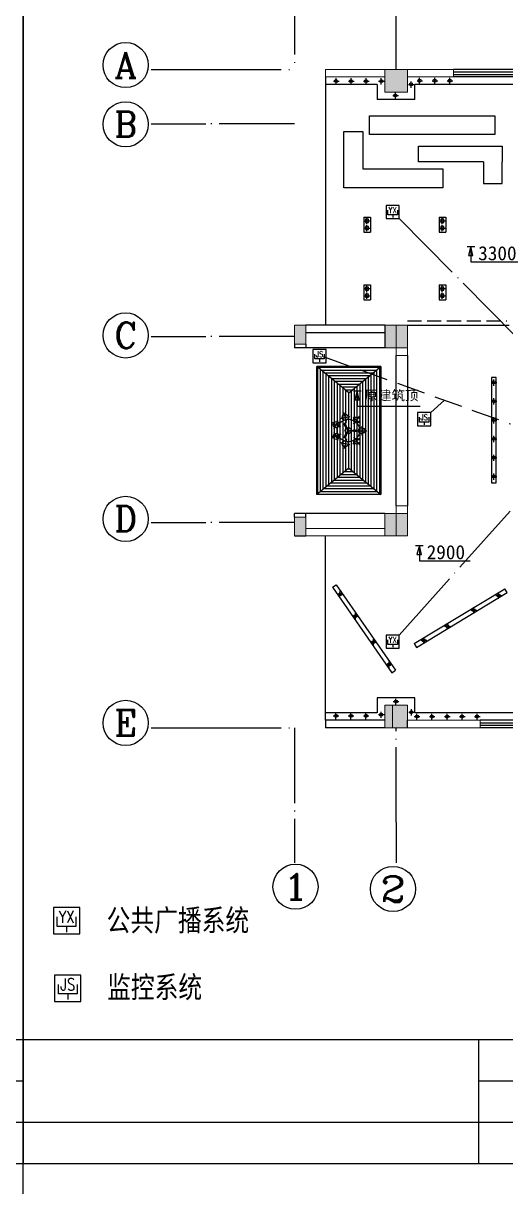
# Model space of a CAD drawing. Extents: x 1487452 to 1619693, y 165319 to 350168.
# Drawn here: x 1561972 to 1574792, y 228341 to 259266 of the extents above; entities that cross this region are included whole.
import ezdxf
from ezdxf.enums import TextEntityAlignment as Align

# ---------------------------------------------------------------- set-up
doc = ezdxf.new("R2010")
doc.units = 0
doc.header["$LTSCALE"] = 1000
doc.header["$MEASUREMENT"] = 0
for name, pattern in [('DASH', [0.35, 0.25, -0.1]), ('DASHED2', [0.375, 0.25, -0.125]), ('DOTE', [2.42, 2, -0.2, 0.02, -0.2])]:
    doc.linetypes.add(name, pattern=pattern)
doc.layers.get('0').update_dxf_attribs({"linetype": 'CONTINUOUS'})
for name, color, linetype in [('2', 6, 'CONTINUOUS'), ('AXIS', 3, 'CONTINUOUS'), ('AXIS_TEXT', 7, 'CONTINUOUS'), ('COLUMN', 9, 'CONTINUOUS'), ('Dim3', 30, 'CONTINUOUS'), ('DIME', 3, 'CONTINUOUS'), ('DOTE', 1, 'DOTE'), ('G', 4, 'CONTINUOUS'), ('WALL', 4, 'CONTINUOUS'), ('WINDOW', 2, 'CONTINUOUS'), ('经济技术指标', 7, 'CONTINUOUS')]:
    doc.layers.add(name, color=color, linetype=linetype)
doc.styles.add('_COMPLEX', font='COMPLEX', dxfattribs={"width": 0.6})
doc.styles.add('_TCH_AXIS', font='COMPLEX', dxfattribs={"bigfont": 'GBCBIG'})
doc.styles.add('DIM_FONT', font='SIMPLEX.shx', dxfattribs={"width": 0.8})
doc.styles.add('HZ', font='txt.shx', dxfattribs={"height": 3, "bigfont": 'hztxt.shx'})
doc.styles.add('黑体', font='SIMHEI.TTF')

# ---------------------------------------------------------------- blocks, each defined once
blk = doc.blocks.new('$TCHSYS$WIN2D')
for p, q in [((-0.5, 0.5), (0.5, 0.5)), ((0.5, 0.167), (-0.5, 0.167)), ((0.5, -0.167), (-0.5, -0.167)), ((-0.5, -0.5), (0.5, -0.5))]:
    blk.add_line(p, q)
blk = doc.blocks.new('hgfdad')
at = {"layer": '经济技术指标', "color": 251}
for p, q in [((1396974, 235087), (1397154, 235087)), ((1396974, 235087), (1396974, 234687)), ((1397154, 235087), (1397154, 234687)), ((1396974, 234687), (1397154, 234687))]:
    blk.add_line(p, q, dxfattribs=at)
at = {"layer": '经济技术指标', "color": 250}
for p, q in [((1397060, 234904), (1397060, 235069)), ((1396981, 234986), (1397146, 234986)), ((1396981, 234796), (1397146, 234796)), ((1397060, 234714), (1397060, 234879))]:
    blk.add_line(p, q, dxfattribs=at)
for points in [[(1397018, 235028), (1397018, 234944), (1397102, 234944), (1397102, 235028)], [(1397018, 234838), (1397018, 234754), (1397102, 234754), (1397102, 234838)]]:
    blk.add_lwpolyline(points, close=True, dxfattribs=at)
blk = doc.blocks.new('_LINKPT1')
blk.add_line((0, 0), (0, 0))
blk = doc.blocks.new('JGSGFS')
at = {"color": 3}
for p, q in [((1521339, 294272), (1521339, 294397)), ((1521589, 294272), (1521339, 294272)), ((1521464, 294272), (1521464, 294197)), ((1521589, 294397), (1521589, 294272))]:
    blk.add_line(p, q, dxfattribs=at)
blk.add_lwpolyline([(1521289, 294172), (1521639, 294172), (1521639, 294522), (1521289, 294522)], close=True, dxfattribs=at)
for p in [(1521464, 294522), (1521289, 294347), (1521639, 294347), (1521464, 294172)]:
    blk.add_blockref('_LINKPT1', p, dxfattribs=at)
at = {"color": 3, "style": '_COMPLEX', "width": 0.8}
blk.add_text('YX', height=160, dxfattribs=at).set_placement((1521464, 294397), align=Align.MIDDLE)
at = {"color": 3, "style": 'DIM_FONT', "width": 0.8, "flags": 9}
blk.add_attdef('A', (1521464, 294347), '', height=0.01, dxfattribs=at)
blk = doc.blocks.new('KJYTHFD')
at = {"color": 3}
for p, q in [((1522355, 290602), (1522355, 290727)), ((1522605, 290727), (1522605, 290602)), ((1522605, 290602), (1522355, 290602)), ((1522480, 290602), (1522480, 290527))]:
    blk.add_line(p, q, dxfattribs=at)
blk.add_lwpolyline([(1522305, 290502), (1522655, 290502), (1522655, 290852), (1522305, 290852)], close=True, dxfattribs=at)
for p in [(1522480, 290852), (1522305, 290677), (1522655, 290677), (1522480, 290502)]:
    blk.add_blockref('_LINKPT1', p, dxfattribs=at)
at = {"color": 3, "style": '_COMPLEX', "width": 0.8}
blk.add_text('JS', height=160, dxfattribs=at).set_placement((1522480, 290728), align=Align.MIDDLE)
at = {"color": 3, "style": 'DIM_FONT', "width": 0.8, "flags": 9}
blk.add_attdef('A', (1522480, 290677), '', height=0.01, dxfattribs=at)
blk = doc.blocks.new('ghreageraf')
at = {"color": 250}
for p, q in [((1189459, 142967), (1189399, 143228)), ((1189306, 142848), (1189065, 142964)), ((1189132, 142794), (1189239, 143017)), ((1189308, 143070), (1189550, 143125)), ((1189634, 143104), (1189828, 142950)), ((1189648, 142922), (1189814, 143131)), ((1189304, 142653), (1189063, 142538)), ((1189237, 142484), (1189130, 142707)), ((1189645, 142572), (1189811, 142364)), ((1189731, 142746), (1189997, 142746)), ((1189864, 142870), (1189864, 142623)), ((1189546, 142373), (1189304, 142428)), ((1189455, 142531), (1189395, 142271)), ((1189824, 142545), (1189631, 142391))]:
    blk.add_line(p, q, dxfattribs=at)
at = {"color": 250, "linetype": 'DASHED2'}
for p, q in [((1189423, 142861), (1189395, 142914)), ((1189451, 142877), (1189419, 142928)), ((1189423, 142636), (1189395, 142583)), ((1189451, 142620), (1189419, 142569)), ((1189494, 142758), (1189439, 142854)), ((1189494, 142739), (1189439, 142643)), ((1189504, 142764), (1189449, 142860)), ((1189504, 142733), (1189449, 142637)), ((1189521, 142755), (1189632, 142755)), ((1189521, 142743), (1189632, 142743)), ((1189646, 142765), (1189706, 142763)), ((1189646, 142733), (1189706, 142735))]:
    blk.add_line(p, q, dxfattribs=at)
at = {"color": 250}
for centre in [(1189185, 142906), (1189429, 143098), (1189731, 143027), (1189184, 142595), (1189864, 142746), (1189425, 142401), (1189728, 142468)]:
    blk.add_circle(centre, 81.2, dxfattribs=at)
at = {"color": 251}
blk.add_ellipse((1189507, 142749), major_axis=(212, 212), ratio=1, start_param=5.497787, end_param=11.780972, dxfattribs=at)
at = {"color": 250, "linetype": 'DASHED2'}
for centre, major_axis, start_param, end_param in [((1189407, 142922), (-9.9, 9.9), 4.415582, 7.627189), ((1189433, 142876), (11.3, 11.3), 5.873678, 9.33034), ((1189437, 142870), (11.3, 11.3), 5.497787, 11.780972), ((1189407, 142575), (9.9, 9.9), 1.797589, 5.009196), ((1189433, 142621), (11.3, 11.3), 1.684888, 5.14155), ((1189437, 142627), (11.3, 11.3), 5.497787, 11.780972), ((1189507, 142749), (11.3, 11.3), 5.497787, 11.780972), ((1189647, 142749), (11.3, 11.3), 5.497787, 11.780972), ((1189653, 142749), (-11.3, 11.3), 2.208487, 5.665149), ((1189707, 142749), (-9.9, 9.9), 2.321187, 5.532794)]:
    blk.add_ellipse(centre, major_axis=major_axis, ratio=1, start_param=start_param, end_param=end_param, dxfattribs=at)
at = {"color": 250}
blk.add_ellipse((1189507, 142749), major_axis=(-56.6, 56.6), ratio=1, start_param=3.926991, end_param=10.210176, dxfattribs=at)

msp = doc.modelspace()

# ---------------------------------------------------------------- hatches: boundary and pattern name
at = {"lineweight": 13}
for points in [[(1571579.8, 257439.1), (1572179.8, 257439.1), (1572179.8, 258039.1), (1571579.8, 258039.1)], [(1569179.8, 250739.1), (1569479.8, 250739.1), (1569479.8, 251239.1), (1569179.8, 251239.1)], [(1571579.8, 250639.1), (1572179.8, 250639.1), (1572179.8, 251239.1), (1571579.8, 251239.1)], [(1571579.8, 245639.1), (1572179.8, 245639.1), (1572179.8, 246239.1), (1571579.8, 246239.1)], [(1569179.8, 245639.1), (1569479.8, 245639.1), (1569479.8, 246139.1), (1569179.8, 246139.1)], [(1571579.8, 240539.1), (1572179.8, 240539.1), (1572179.8, 241139.1), (1571579.8, 241139.1)]]:
    msp.add_hatch(color=256, dxfattribs=at).paths.add_polyline_path(points)
at = {"layer": 'G', "ltscale": 0.4}
h = msp.add_hatch(dxfattribs=at)
h.set_pattern_fill('ANSI31', color=250, scale=600, angle=315, style=0)
h.set_pattern_definition([(0, (57720.22, -3e-11), (2e-14, 75), [])])
h.paths.add_polyline_path([(1571469.3, 250139.1), (1569769.3, 250139.1), (1570619.3, 249439.1)])
h.paths.add_polyline_path([(1570619.3, 247439.1), (1569769.3, 246739.1), (1571469.3, 246739.1)])
h = msp.add_hatch(dxfattribs=at)
h.set_pattern_fill('ANSI31', color=250, scale=600, angle=45, style=0)
h.set_pattern_definition([(90, (57720.22, -3e-11), (-75, 1e-14), [])])
h.paths.add_polyline_path([(1571469.3, 250139.1), (1570619.3, 249439.1), (1570619.3, 247439.1), (1571469.3, 246739.1)])
h.paths.add_polyline_path([(1570619.3, 249439.1), (1569769.3, 250139.1), (1569769.3, 246739.1), (1570619.3, 247439.1)])
h.paths.add_polyline_path([(1570633.7, 248561), (1570723.5, 248561), (1570723.5, 248366), (1570633.7, 248366)], flags=24)

# ---------------------------------------------------------------- linework, layer by layer
at = {"color": 7}
for p, q in [((1561972.5, 269359.3), (1561972.5, 228955.2)), ((1504252.2, 228955.2), (1561972.5, 228955.2)), ((1561972.5, 228955.2), (1619692.7, 228955.2))]:
    msp.add_line(p, q, dxfattribs=at)
at = {"lineweight": 13}
for p, q in [((1571579.8, 258039.1), (1569999.8, 258039.1)), ((1569999.8, 257839.1), (1569999.8, 258039.1)), ((1572179.8, 258039.1), (1571579.8, 258039.1)), ((1571579.8, 258039.1), (1571579.8, 257439.1)), ((1572179.8, 257439.1), (1572179.8, 258039.1)), ((1572179.8, 258039.1), (1572179.8, 257839.1)), ((1573404.8, 258039.1), (1572179.8, 258039.1)), ((1573404.8, 257839.1), (1573404.8, 258039.1)), ((1571579.8, 257839.1), (1569999.8, 257839.1)), ((1573404.8, 257839.1), (1572179.8, 257839.1)), ((1572179.8, 257439.1), (1571579.8, 257439.1)), ((1569479.8, 251239.1), (1569179.8, 251239.1)), ((1569179.8, 251239.1), (1569179.8, 250739.1)), ((1569479.8, 250739.1), (1569479.8, 251239.1)), ((1572179.8, 251239.1), (1571579.8, 251239.1)), ((1571879.8, 251239.1), (1571879.8, 250439.3)), ((1572179.8, 250639.1), (1572179.8, 251239.1)), ((1569179.8, 250739.1), (1569479.8, 250739.1)), ((1571579.8, 250639.1), (1572179.8, 250639.1)), ((1572179.8, 250439.3), (1572179.8, 250739.1)), ((1571879.8, 250439.3), (1572179.8, 250439.3)), ((1572179.8, 246239.1), (1571579.8, 246239.1)), ((1571579.8, 246239.1), (1571579.8, 245639.1)), ((1572179.8, 246439.3), (1571879.8, 246439.3)), ((1571879.8, 246439.3), (1571879.8, 245639.1)), ((1572179.8, 246139.1), (1572179.8, 246439.3)), ((1572179.8, 245639.1), (1572179.8, 246239.1)), ((1569479.8, 246139.1), (1569179.8, 246139.1)), ((1569179.8, 246139.1), (1569179.8, 245639.1)), ((1569479.8, 245639.1), (1569479.8, 246139.1)), ((1571579.8, 245639.1), (1569179.8, 245639.1)), ((1571579.8, 245839.1), (1569479.8, 245839.1)), ((1571579.8, 245639.1), (1572179.8, 245639.1)), ((1571579.8, 241139.1), (1571579.8, 240539.1)), ((1572179.8, 241139.1), (1571579.8, 241139.1)), ((1571779.8, 241139.1), (1571779.8, 240539.1)), ((1572179.8, 240539.1), (1572179.8, 241139.1)), ((1574109.8, 240739.1), (1572179.8, 240739.1)), ((1574109.8, 240539.1), (1574109.8, 240739.1)), ((1571579.8, 240539.1), (1572179.8, 240539.1)), ((1572179.8, 240539.1), (1574109.8, 240539.1))]:
    msp.add_line(p, q, dxfattribs=at)
at = {"color": 1}
for p, q in [((1573763.9, 253329), (1573970.5, 253329)), ((1573867.2, 253329), (1573801, 253093.8)), ((1573867.2, 253329), (1573867.2, 252927.8)), ((1573921.5, 253093.8), (1573867.2, 253329)), ((1573801, 253093.8), (1573921.5, 253093.8)), ((1573867.2, 252927.8), (1575217, 252927.8)), ((1570743.8, 249492.4), (1570950.4, 249492.4)), ((1570847.1, 249492.4), (1570781, 249257.2)), ((1570847.1, 249492.4), (1570847.1, 249091.2)), ((1570901.5, 249257.2), (1570847.1, 249492.4)), ((1570781, 249257.2), (1570901.5, 249257.2)), ((1570847.1, 249091.2), (1572521.5, 249091.2)), ((1572394.4, 245382.7), (1572600.9, 245382.7)), ((1572497.7, 245382.7), (1572431.5, 245147.6)), ((1572497.7, 245382.7), (1572497.7, 244981.6)), ((1572552, 245147.6), (1572497.7, 245382.7)), ((1572431.5, 245147.6), (1572552, 245147.6)), ((1572497.7, 244981.6), (1573847.4, 244981.6))]:
    msp.add_line(p, q, dxfattribs=at)
at = {"color": 4}
for p, q in [((1504252.2, 232253.5), (1561972.5, 232253.5)), ((1561972.5, 232253.5), (1619692.7, 232253.5)), ((1574067.7, 232253.5), (1574067.7, 228955.2)), ((1541548, 231154.1), (1561972.5, 231154.1)), ((1574067.7, 231154.1), (1587277, 231154.1)), ((1541548, 230054.6), (1561972.5, 230054.6)), ((1561972.5, 230054.6), (1587277, 230054.6))]:
    msp.add_line(p, q, dxfattribs=at)
at = {"color": 7}
for points in [[(1561972.5, 228955.2), (1561972.5, 269359.3), (1619692.7, 269359.3)], [(1561972.5, 188551), (1561972.5, 228955.2), (1619692.7, 228955.2)]]:
    msp.add_lwpolyline(points, dxfattribs=at)
at = {"layer": '2', "color": 251, "ltscale": 600}
msp.add_line((1571579.8, 251239.1), (1571579.8, 250639.1), dxfattribs=at)
at = {"layer": 'AXIS', "linetype": 'Continuous'}
for p, q in [((1565373.4, 258039.1), (1566825.9, 258039.1)), ((1565373.4, 256589.1), (1566825.9, 256589.1)), ((1565373.4, 250939.1), (1566825.9, 250939.1)), ((1565373.4, 245999.1), (1566825.9, 245999.1)), ((1565373.4, 240539.1), (1566825.9, 240539.1))]:
    msp.add_line(p, q, dxfattribs=at)
for centre in [(1564692.1, 258155.8), (1564692.1, 256582.3), (1564692.1, 250968.8), (1564692.1, 246092.6), (1564692.1, 240670.3), (1569205.8, 236314.8), (1571797.5, 236256.6)]:
    msp.add_circle(centre, 600, dxfattribs=at)
at = {"layer": 'COLUMN', "linetype": 'Continuous'}
msp.add_line((1569179.8, 245639.1), (1569479.8, 245639.1), dxfattribs=at)
at = {"layer": 'Dim3', "color": 7, "ltscale": 0.4}
for p, q in [((1571579.8, 240739.1), (1569999.8, 240739.1)), ((1569999.8, 240739.1), (1569999.8, 240539.1)), ((1571579.8, 240539.1), (1569999.8, 240539.1))]:
    msp.add_line(p, q, dxfattribs=at)
at = {"layer": 'DIME', "color": 251, "ltscale": 0.4}
for p, q in [((1569999.8, 257839.1), (1569999.8, 251239.1)), ((1571379.8, 257639.1), (1569999.8, 257639.1)), ((1571379.8, 257639.1), (1571379.8, 257239.1)), ((1580329.8, 257639.1), (1572379.8, 257639.1)), ((1572379.8, 257239.1), (1572379.8, 257639.1)), ((1572379.8, 257239.1), (1571379.8, 257239.1)), ((1570486.9, 256389.1), (1570997.7, 256389.1)), ((1570486.9, 254895.1), (1570486.9, 256389.1)), ((1570997.7, 256389.1), (1570997.7, 255395.3)), ((1572474.7, 256002.7), (1574697.1, 256002.7)), ((1572474.7, 255586.3), (1572474.7, 256002.7)), ((1574697.1, 256002.7), (1574697.1, 255586.3)), ((1574204.6, 255586.3), (1572474.7, 255586.3)), ((1574204.6, 255586.3), (1574204.6, 255005.9)), ((1574697.1, 255005.9), (1574697.1, 255586.3)), ((1570997.7, 255395.3), (1573119.5, 255395.3)), ((1573119.5, 255395.3), (1573119.5, 254895.1)), ((1573119.5, 254895.1), (1570486.9, 254895.1)), ((1574204.6, 255005.9), (1574697.1, 255005.9)), ((1572179.8, 251239.1), (1574879.5, 251239.1)), ((1571879.8, 246439.3), (1571879.8, 250439.3)), ((1572179.8, 250439.3), (1572179.8, 246439.3)), ((1571469.3, 250139.1), (1569769.3, 250139.1)), ((1569769.3, 246739.1), (1569769.3, 250139.1)), ((1571469.3, 250139.1), (1571469.3, 246739.1)), ((1571469.3, 246739.1), (1569769.3, 246739.1)), ((1569999.8, 240739.1), (1569999.8, 245639.1)), ((1570185.8, 244275.3), (1570284.3, 244343.9)), ((1570284.3, 244343.9), (1571866.8, 242070.7)), ((1570185.8, 244275.3), (1571768.3, 242002.1)), ((1572358.8, 242777.1), (1574771, 244235)), ((1572420.9, 242674.4), (1574833.1, 244132.3)), ((1574833.1, 244132.3), (1574771, 244235)), ((1572358.8, 242777.1), (1572420.9, 242674.4)), ((1571768.3, 242002.1), (1571866.8, 242070.7)), ((1572379.8, 241339.1), (1571379.8, 241339.1)), ((1571379.8, 241339.1), (1571379.8, 240939.1)), ((1572379.8, 240939.1), (1572379.8, 241339.1)), ((1571379.8, 240939.1), (1569999.8, 240939.1)), ((1580129.8, 240939.1), (1572379.8, 240939.1))]:
    msp.add_line(p, q, dxfattribs=at)
at = {"layer": 'DIME', "color": 250, "ltscale": 0.4}
for p, q in [((1570213.6, 257728.6), (1570362.7, 257728.6)), ((1570283, 257639.3), (1570283, 257806)), ((1570613.6, 257728.6), (1570762.7, 257728.6)), ((1570683, 257639.3), (1570683, 257806)), ((1571013.6, 257728.6), (1571162.7, 257728.6)), ((1571083, 257639.3), (1571083, 257806)), ((1571413.6, 257728.6), (1571562.7, 257728.6)), ((1571483, 257639.3), (1571483, 257806)), ((1572205.8, 257642), (1572354.8, 257642)), ((1572275.1, 257552.6), (1572275.1, 257719.4)), ((1572435.3, 257740.4), (1572584.4, 257740.4)), ((1572504.6, 257651.1), (1572504.6, 257817.8)), ((1572835.3, 257740.4), (1572984.4, 257740.4)), ((1572904.6, 257651.1), (1572904.6, 257817.8)), ((1573235.3, 257740.4), (1573384.4, 257740.4)), ((1573304.6, 257651.1), (1573304.6, 257817.8)), ((1571792, 257346.6), (1571941, 257346.6)), ((1571861.3, 257257.3), (1571861.3, 257424)), ((1574409.5, 249721), (1574558.6, 249721)), ((1574478.9, 249631.6), (1574478.9, 249798.4)), ((1574478.9, 249131.6), (1574478.9, 249298.4)), ((1574409.5, 249221), (1574558.6, 249221)), ((1574409.5, 248721), (1574558.6, 248721)), ((1574478.9, 248631.6), (1574478.9, 248798.4)), ((1574409.5, 248221), (1574558.6, 248221)), ((1574478.9, 248131.6), (1574478.9, 248298.4)), ((1574409.5, 247721), (1574558.6, 247721)), ((1574478.9, 247631.6), (1574478.9, 247798.4)), ((1574409.5, 247221), (1574558.6, 247221)), ((1574478.9, 247131.6), (1574478.9, 247298.4)), ((1570318.3, 244085.3), (1570467.4, 244085.3)), ((1570387.6, 243995.9), (1570387.6, 244162.7)), ((1574532.2, 244058.9), (1574681.3, 244058.9)), ((1574601.6, 243969.5), (1574601.6, 244136.3)), ((1573944.1, 243575), (1573944.1, 243741.8)), ((1570728.3, 243508.6), (1570877.4, 243508.6)), ((1570797.6, 243419.3), (1570797.6, 243586)), ((1573874.8, 243664.4), (1574023.9, 243664.4)), ((1573162.6, 243244), (1573311.6, 243244)), ((1573231.9, 243154.7), (1573231.9, 243321.4)), ((1571206.5, 242816), (1571355.6, 242816)), ((1571275.8, 242726.6), (1571275.8, 242893.4)), ((1572543.3, 242864.7), (1572692.4, 242864.7)), ((1572612.7, 242775.3), (1572612.7, 242942.1)), ((1571624.6, 242223), (1571773.7, 242223)), ((1571693.9, 242133.6), (1571693.9, 242300.4)), ((1571802.9, 241236.2), (1571952, 241236.2)), ((1571872.2, 241146.9), (1571872.2, 241313.6)), ((1570277.8, 240768.4), (1570277.8, 240935.2)), ((1570677.8, 240768.4), (1570677.8, 240935.2)), ((1571077.8, 240768.4), (1571077.8, 240935.2)), ((1571477.8, 240800.4), (1571477.8, 240967.2)), ((1572214.6, 240954.7), (1572363.7, 240954.7)), ((1572284, 240865.4), (1572284, 241032.1)), ((1572431.8, 240748.4), (1572431.8, 240915.2)), ((1572831.8, 240748.4), (1572831.8, 240915.2)), ((1573231.8, 240748.4), (1573231.8, 240915.2)), ((1573631.8, 240748.4), (1573631.8, 240915.2)), ((1574031.8, 240748.4), (1574031.8, 240915.2)), ((1570208.5, 240857.8), (1570357.5, 240857.8)), ((1570608.5, 240857.8), (1570757.5, 240857.8)), ((1571008.5, 240857.8), (1571157.5, 240857.8)), ((1571408.5, 240889.7), (1571557.5, 240889.7)), ((1572362.5, 240837.7), (1572511.5, 240837.7)), ((1572762.5, 240837.7), (1572911.5, 240837.7)), ((1573162.5, 240837.7), (1573311.5, 240837.7)), ((1573562.5, 240837.7), (1573711.5, 240837.7)), ((1573962.5, 240837.7), (1574111.5, 240837.7))]:
    msp.add_line(p, q, dxfattribs=at)
at = {"layer": 'DIME', "color": 0, "ltscale": 0.4}
for p, q in [((1571579.8, 251239.1), (1569479.8, 251239.1)), ((1571579.8, 251039.1), (1569479.8, 251039.1)), ((1569179.8, 250739.1), (1569179.8, 250639.1)), ((1571579.8, 250639.1), (1569179.8, 250639.1)), ((1569479.8, 250739.1), (1569479.8, 250639.1)), ((1571579.8, 246239.1), (1569179.8, 246239.1)), ((1569179.8, 246139.1), (1569179.8, 246239.1)), ((1569479.8, 246139.1), (1569479.8, 246239.1))]:
    msp.add_line(p, q, dxfattribs=at)
at = {"layer": 'DIME', "color": 250, "linetype": 'DASH', "ltscale": 1.5}
msp.add_line((1572179.8, 251359.1), (1574819.4, 251359.1), dxfattribs=at)
at = {"layer": 'DIME', "color": 251, "ltscale": 0.4}
for points in [[(1571172, 256809.6), (1574504.9, 256809.6), (1574504.9, 256309.5), (1571172, 256309.5)], [(1574417.1, 249852.4), (1574417.1, 247052.4), (1574537.1, 247052.4), (1574537.1, 249852.4)]]:
    msp.add_lwpolyline(points, close=True, dxfattribs=at)
at = {"layer": 'DIME', "color": 250, "ltscale": 0.4}
for centre in [(1570283, 257728.6), (1570683, 257728.6), (1571083, 257728.6), (1571483, 257728.6), (1572275.1, 257642), (1572504.6, 257740.4), (1572904.6, 257740.4), (1573304.6, 257740.4), (1571861.3, 257346.6), (1574478.9, 249721), (1574478.9, 249221), (1574478.9, 248721), (1574478.9, 248221), (1574478.9, 247721), (1574478.9, 247221), (1570387.6, 244085.3), (1574601.6, 244058.9), (1573944.1, 243664.4), (1570797.6, 243508.6), (1573231.9, 243244), (1571275.8, 242816), (1572612.7, 242864.7), (1571693.9, 242223), (1571872.2, 241236.2), (1571477.8, 240889.7), (1572284, 240954.7), (1570277.8, 240857.8), (1570677.8, 240857.8), (1571077.8, 240857.8), (1572431.8, 240837.7), (1572831.8, 240837.7), (1573231.8, 240837.7), (1573631.8, 240837.7), (1574031.8, 240837.7)]:
    msp.add_circle(centre, 40, dxfattribs=at)
at = {"layer": 'DOTE', "linetype": 'DOTE'}
for p, q in [((1569179.8, 262852.6), (1569179.8, 258039.1)), ((1571879.8, 258039.1), (1571879.8, 262852.6)), ((1566825.9, 258039.1), (1569179.8, 258039.1)), ((1569179.8, 256589.1), (1566825.9, 256589.1)), ((1569179.8, 250939.1), (1566825.9, 250939.1)), ((1569179.8, 245999.1), (1566825.9, 245999.1)), ((1566825.9, 240539.1), (1569179.8, 240539.1)), ((1569179.8, 240539.1), (1569179.8, 238028.1)), ((1571879.8, 238028.1), (1571879.8, 240539.1))]:
    msp.add_line(p, q, dxfattribs=at)
at = {"layer": 'DOTE', "color": 3, "linetype": 'DOTE'}
for p, q in [((1569179.8, 238028.1), (1569179.8, 236951.4)), ((1571879.8, 238028.1), (1571879.8, 236951.4))]:
    msp.add_line(p, q, dxfattribs=at)
at = {"layer": 'G', "color": 3, "linetype": 'DOTE'}
for p, q in [((1571963.4, 254075.1), (1577258.2, 248717.8)), ((1571963.4, 243005.1), (1577026.9, 248675.9))]:
    msp.add_line(p, q, dxfattribs=at)
at = {"layer": 'G', "color": 2, "linetype": 'DASH', "ltscale": 3}
for p, q in [((1569942.3, 250405.7), (1574915.6, 248619.6)), ((1572800.2, 248917.9), (1573167.2, 249247.5))]:
    msp.add_line(p, q, dxfattribs=at)
at = {"layer": 'G', "color": 251, "ltscale": 0.4}
for p, q in [((1570619.3, 249439.1), (1569769.3, 250139.1)), ((1570619.3, 249439.1), (1571469.3, 250139.1)), ((1570619.3, 247439.1), (1569769.3, 246739.1)), ((1570619.3, 247439.1), (1571469.3, 246739.1))]:
    msp.add_line(p, q, dxfattribs=at)
at = {"layer": 'WALL', "color": 7, "linetype": 'Continuous'}
for p, q in [((1572179.8, 240539.1), (1572179.8, 240739.1)), ((1572179.8, 240739.1), (1572179.8, 240739.1)), ((1572179.8, 240539.1), (1572179.8, 240539.1))]:
    msp.add_line(p, q, dxfattribs=at)

# ---------------------------------------------------------------- block references
at = {"layer": 'DIME', "color": 1}
for p in [(174045.2, 19028.3), (176045.2, 19028.3), (174045.2, 17228.3), (176045.2, 17228.3)]:
    msp.add_blockref('hgfdad', p, dxfattribs=at)
at = {"layer": 'DIME', "color": 251}
msp.add_blockref('ghreageraf', (381102, 105690.5), dxfattribs=at)
at = {"layer": 'G', "color": 1}
for name, p in [('JGSGFS', (50324.5, -40096.5)), ('KJYTHFD', (47365.2, -40257.3)), ('KJYTHFD', (50145.5, -41934.3)), ('JGSGFS', (50324.5, -51516.5))]:
    msp.add_blockref(name, p, dxfattribs=at)
at = {"layer": 'G', "color": 1, "xscale": 2, "yscale": 2, "zscale": 2}
for name, p in [('JGSGFS', (-1479805.1, -353282.5)), ('KJYTHFD', (-1481804.5, -347736.9))]:
    msp.add_blockref(name, p, dxfattribs=at)
at = {"layer": 'WINDOW', "linetype": 'Continuous', "xscale": 2100, "yscale": 200, "zscale": 2100, "rotation": 180}
for p in [(1574454.8, 257939.1), (1575159.8, 240639.1)]:
    msp.add_blockref('$TCHSYS$WIN2D', p, dxfattribs=at)

# ---------------------------------------------------------------- texts
at = {"color": 1, "attachment_point": 1, "style": 'HZ'}
for s, insert, char_height, width in [('\\pt2250;{\\fSimSun|b0|i0|c134|p2;3300}', (1574060.2, 253341.9), 375, 4080), ('\\pt1575;{\\fNSimSun|b0|i0|c134|p49;原建筑顶}', (1571040.1, 249505.3), 262.5, 2856), ('\\pt2250;{\\fSimSun|b0|i0|c134|p2;2900}', (1572690.6, 245395.6), 375, 4080)]:
    msp.add_mtext(s, dxfattribs=dict(at, insert=insert, char_height=char_height, width=width))
at = {"layer": 'AXIS_TEXT', "color": 2, "linetype": 'Continuous', "style": '_TCH_AXIS'}
for s, width, p, p2 in [('1', 2.333333, (1568866.4, 235975.4), (1569545.2, 235975.4)), ('2', 1.5, (1571458.1, 235917.2), (1572136.9, 235917.2))]:
    msp.add_text(s, height=678.8, dxfattribs=dict(at, width=width)).set_placement(p, p2, align=Align.FIT)
for tag, width, p, p2 in [('A', 1.031197, (1564392.1, 257819.8), (1564992.1, 257819.8)), ('B', 1.091856, (1564392.1, 256246.3), (1564992.1, 256246.3)), ('C', 1.237437, (1564392.1, 250632.8), (1564992.1, 250632.8)), ('D', 1.091856, (1564392.1, 245756.6), (1564992.1, 245756.6)), ('E', 1.160097, (1564392.1, 240334.3), (1564992.1, 240334.3))]:
    msp.add_attdef(tag, text='', height=678.8, dxfattribs=dict(at, width=width)).set_placement(p, p2, align=Align.FIT)
at = {"layer": 'WALL', "color": 2, "style": '黑体', "width": 0.8}
for s, p in [('公共广播系统', (1564186.8, 235136.4)), ('监控系统', (1564199.5, 233358.5))]:
    msp.add_text(s, height=578.65, dxfattribs=at).set_placement(p)

doc.saveas('drawing.dxf')
